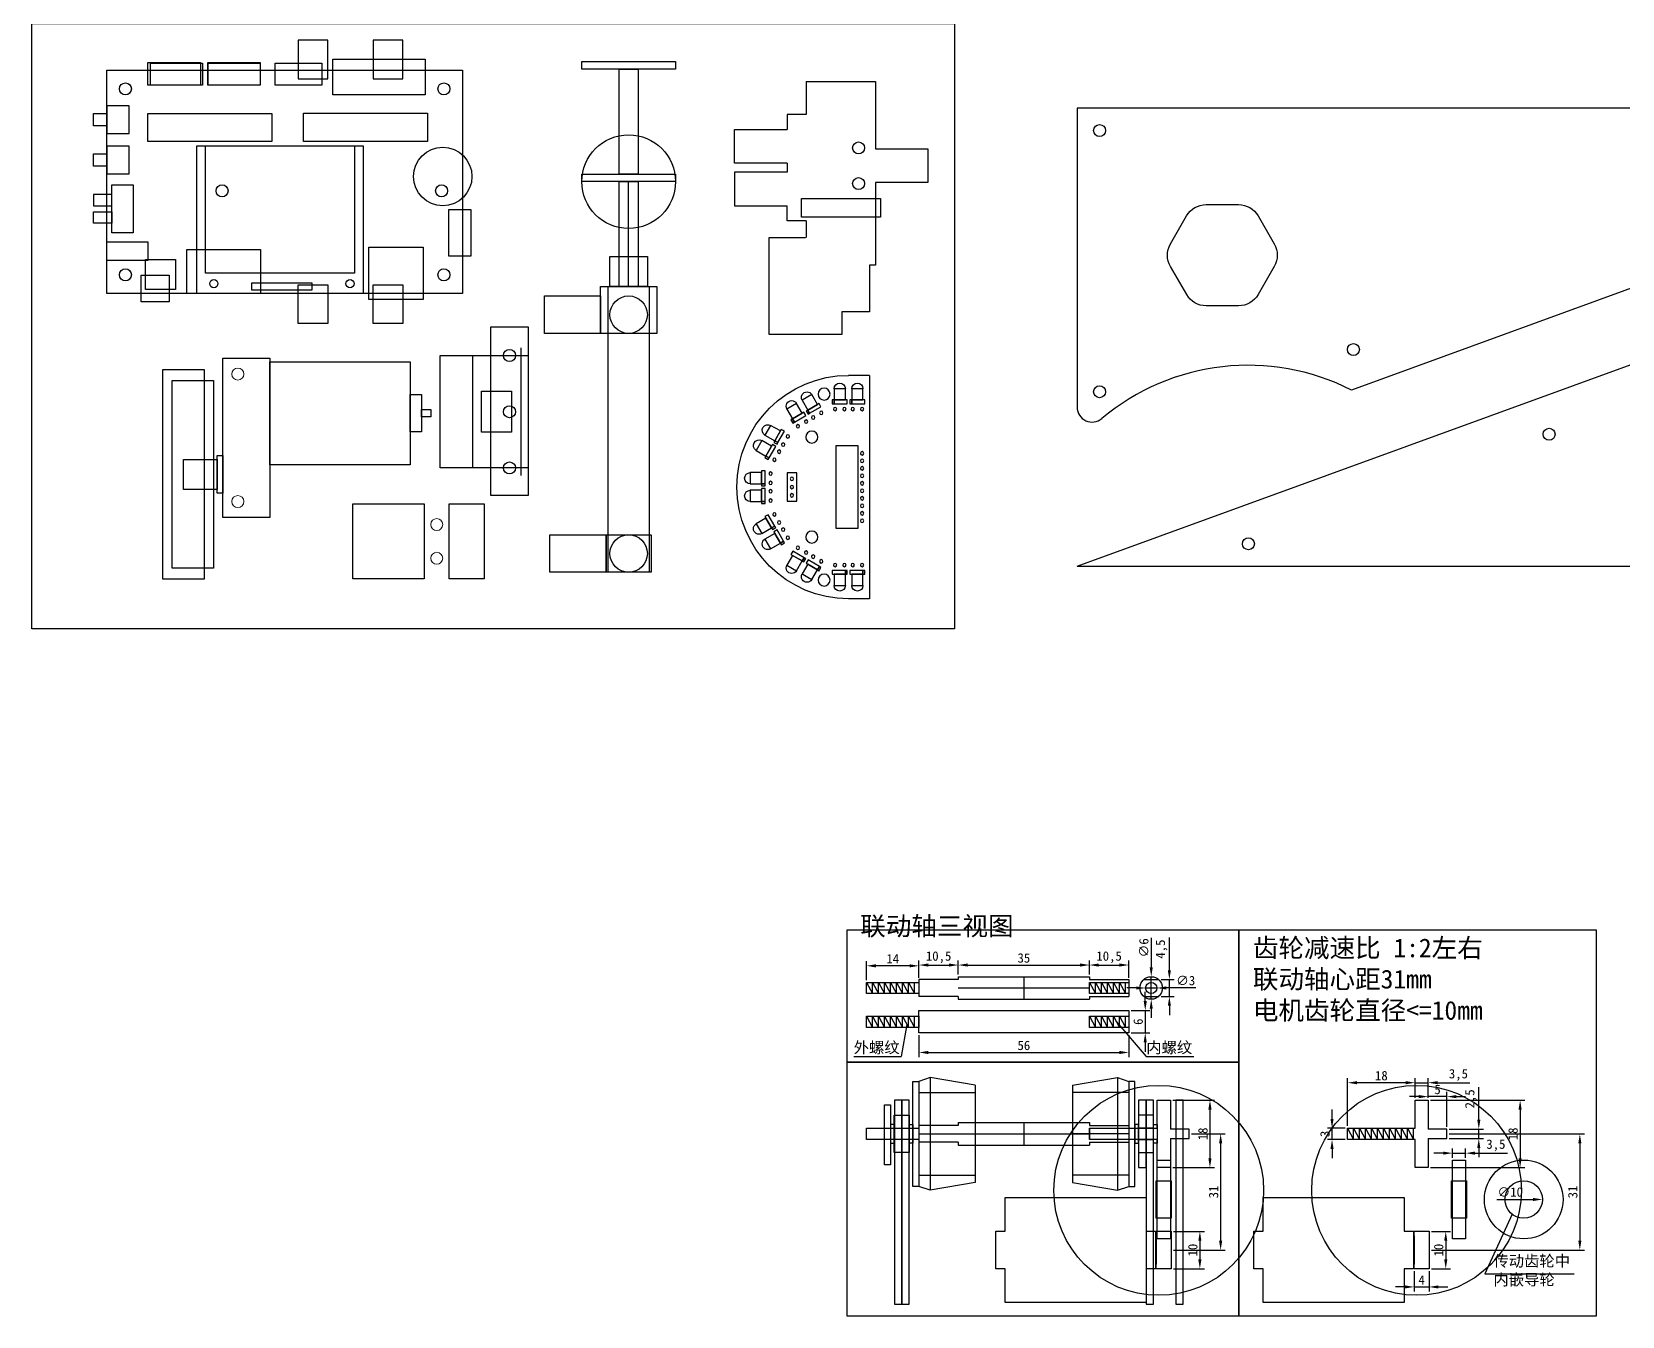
# Model space of a CAD drawing. Header units: millimetres. Extents: x -287 to 5214, y -1967 to 2893.
# Drawn here: x -246.5 to 178, y 117.8 to 460.4 of the extents above; entities that cross this region are included whole.
import ezdxf

# ---------------------------------------------------------------- set-up
doc = ezdxf.new("R2010")
doc.units = ezdxf.units.MM
for name, color, linetype in [('内切', 7, 'Continuous'), ('外切', 2, 'Continuous'), ('部件', 22, 'Continuous')]:
    doc.layers.add(name, color=color, linetype=linetype)
doc.styles.get("Standard").update_dxf_attribs({"font": ''})
doc.styles.get('Standard').set_extended_font_data('SimSun')
doc.dimstyles.new('ISO-25', dxfattribs={"dimtxt": 2.5, "dimasz": 2.5, "dimexe": 1.25, "dimexo": 0.625, "dimtad": 1, "dimtxsty": 'Standard', "dimcen": 2.5, "dimadec": 0, "dimazin": 0, "dimtfac": 1, "dimtmove": 0, "dimatfit": 3, "dimfxl": 0, "dimarcsym": 0})

# ---------------------------------------------------------------- blocks, each defined once
blk = doc.blocks.new('A$C7EDA3D55')
at = {"layer": '部件', "color": 6}
blk.add_line((9.05, 77.2), (9.05, 105.2), dxfattribs=at)
at = {"layer": '部件', "color": 4}
for points in [[(-3.45, 137.2), (21.55, 137.2), (21.55, 135.2), (-3.45, 135.2)], [(6.55, 135.2), (11.55, 135.2), (11.55, 107.2), (6.55, 107.2)]]:
    blk.add_lwpolyline(points, close=True, dxfattribs=at)
at = {"layer": '部件', "color": 6}
for points in [[(-3.45, 107.2), (21.55, 107.2), (21.55, 105.2), (-3.45, 105.2)], [(6.55, 105.2), (11.55, 105.2), (11.55, 77.2), (6.55, 77.2)], [(6.55, 105.2), (11.55, 105.2), (11.55, 77.2), (6.55, 77.2)], [(1.55, 77.2), (16.55, 77.2), (16.55, 64.7), (1.55, 64.7)], [(3.05, 11), (15.05, 11), (15.05, 1), (3.05, 1)]]:
    blk.add_lwpolyline(points, close=True, dxfattribs=at)
at = {"layer": '部件'}
for points in [[(4.05, 85.2), (14.05, 85.2), (14.05, 77.2), (4.05, 77.2)], [(3.55, 77.2), (14.55, 77.2), (14.55, 1), (3.55, 1)], [(-13.45, 74.7), (1.55, 74.7), (1.55, 64.7), (-13.45, 64.7)], [(-11.95, 11), (3.05, 11), (3.05, 1), (-11.95, 1)]]:
    blk.add_lwpolyline(points, close=True, dxfattribs=at)
blk.add_circle((9.05, 105.2), 12.5, dxfattribs=at)
at = {"layer": '部件', "color": 4}
for centre in [(9.05, 69.7), (9.05, 6)]:
    blk.add_circle(centre, 5, dxfattribs=at)
blk = doc.blocks.new('A$C40E74946')
at = {"layer": '部件', "color": 1}
for points in [[(31, 57), (43.5, 57), (43.5, 14.5), (31, 14.5)], [(43.5, 28.5), (43.5, 56), (81, 56), (81, 28.5)], [(17.5, 51), (28.5, 51), (28.5, 1), (17.5, 1)], [(81, 47.3), (84, 47.3), (84, 37.3), (81, 37.3)], [(84, 43.3), (86.5, 43.3), (86.5, 41.3), (84, 41.3)], [(20.5, 30), (29.5, 30), (29.5, 22), (20.5, 22)], [(29.5, 31), (31, 31), (31, 21), (29.5, 21)]]:
    blk.add_lwpolyline(points, close=True, dxfattribs=at)
at = {"layer": '部件', "color": 5}
blk.add_lwpolyline([(15, 54), (26, 54), (26, -2), (15, -2)], close=True, dxfattribs=at)
at = {"layer": '部件', "color": 1, "lineweight": 0}
for centre in [(35, 52.75), (35, 18.75)]:
    blk.add_circle(centre, 1.6, dxfattribs=at)
blk = doc.blocks.new('dd')
at = {"layer": '部件', "color": 1}
for p, q in [((-51.35, 44.34), (-32.85, 44.34)), ((-51.35, 44.34), (-51.35, 35.54)), ((-32.85, 44.34), (-32.85, 26.34)), ((-56.45, 35.54), (-56.45, 31.54)), ((-51.35, 35.54), (-56.45, 35.54)), ((-70.45, 22.54), (-70.45, 31.54)), ((-70.45, 31.54), (-56.45, 31.54)), ((-32.85, 26.34), (-18.85, 26.34)), ((-18.85, 26.34), (-18.85, 17.34)), ((-56.45, 22.54), (-70.45, 22.54)), ((-56.45, 22.54), (-56.45, 20.14)), ((-56.45, 20.14), (-70.45, 20.14)), ((-70.45, 20.14), (-70.45, 11.14)), ((-18.85, 17.34), (-32.85, 17.34)), ((-32.85, 17.34), (-32.85, -4.66)), ((-70.45, 11.14), (-56.45, 11.14)), ((-56.45, 7.14), (-56.45, 11.14)), ((-51.35, 7.14), (-56.45, 7.14)), ((-51.35, 7.14), (-51.35, 2.74)), ((-61.25, -23.16), (-61.25, 2.74)), ((-61.25, 2.74), (-51.55, 2.74)), ((-32.85, -4.66), (-34.45, -4.66)), ((-34.45, -4.66), (-34.45, -17.16)), ((-34.45, -17.16), (-41.85, -17.16)), ((-41.85, -17.16), (-41.85, -23.16)), ((-41.85, -23.16), (-61.25, -23.16))]:
    blk.add_line(p, q, dxfattribs=at)
at = {"layer": '部件'}
blk.add_lwpolyline([(-52.64, 13.09), (-31.54, 13.09), (-31.54, 8.09), (-52.64, 8.09)], close=True, dxfattribs=at)
at = {"layer": '部件', "color": 1}
for centre in [(-37.35, 26.59), (-37.35, 17.09)]:
    blk.add_circle(centre, 1.6, dxfattribs=at)
blk = doc.blocks.new('A$C08BD089C')
at = {"layer": '部件', "color": 3}
for points in [[(27.49, 64.15), (27.49, 50.15), (12.99, 50.15), (12.99, 64.15)], [(88.29, 57.65), (80.79, 57.65), (80.79, 64.75), (88.29, 64.75)], [(2.49, 2.95), (2.49, 62.55), (97.49, 62.55), (97.49, 2.95)], [(29.06, 62.55), (73.46, 62.55), (73.46, 23.15), (29.06, 23.15)], [(42.71, 61.65), (58.71, 61.65), (58.71, 59.71), (42.71, 59.71)], [(31.36, 57.15), (71.16, 57.15), (71.16, 23.15), (31.36, 23.15)], [(6.21, 52.55), (6.21, 40.15), (0.31, 40.15), (0.31, 52.55)], [(86.49, 53.75), (97.49, 53.75), (97.49, 48.75), (86.49, 48.75)], [(90.39, 46.35), (96.09, 46.35), (96.09, 33.55), (90.39, 33.55)], [(96.09, 43.75), (100.99, 43.75), (100.99, 40.75), (96.09, 40.75)], [(96.09, 36.15), (100.99, 36.15), (100.99, 39.15), (96.09, 39.15)], [(91.49, 23.25), (97.49, 23.25), (97.49, 30.65), (91.49, 30.65)], [(97.49, 28.6), (100.99, 28.6), (100.99, 25.3), (97.49, 25.3)], [(11.89, 21.95), (44.99, 21.95), (44.99, 14.45), (11.89, 14.45)], [(53.39, 22), (86.49, 22), (86.49, 14.5), (53.39, 14.5)], [(91.49, 12.45), (97.49, 12.45), (97.49, 19.85), (91.49, 19.85)], [(97.49, 17.8), (100.99, 17.8), (100.99, 14.5), (97.49, 14.5)], [(12.49, 9.5), (37.09, 9.5), (37.09, 0), (12.49, 0)], [(40.09, 6.95), (52.49, 6.95), (52.49, 1.05), (40.09, 1.05)], [(56.49, 6.95), (70.39, 6.95), (70.39, 1.05), (56.49, 1.05)], [(71.89, 6.95), (85.79, 6.95), (85.79, 1.05), (71.89, 1.05)]]:
    blk.add_lwpolyline(points, close=True, dxfattribs=at)
for centre, radius in [((32.54, 59.91), 1.1), ((68.89, 59.91), 1.1), ((7.8, 31.33), 7.8)]:
    blk.add_circle(centre, radius, dxfattribs=at)
at = {"layer": '部件'}
for centre in [(7.49, 57.55), (92.49, 57.55), (7.49, 7.95), (92.49, 7.95)]:
    blk.add_circle(centre, 1.6, dxfattribs=at)
blk = doc.blocks.new('A$C04FB7A0E')
at = {"layer": '部件', "color": 3}
for p, q in [((0, 59.6, 20), (0, 0, 20)), ((0, 59.6, 20), (5.59, 59.6, 20)), ((0, 0, 20), (5.59, 0, 20))]:
    blk.add_line(p, q, dxfattribs=at)
at = {"layer": '部件', "color": 3, "elevation": 20}
for points in [[(4.74, 53.05), (1.74, 53.05), (1.74, 56.05), (4.74, 56.05)], [(9.44, 53.05), (6.44, 53.05), (6.44, 56.05), (9.44, 56.05)], [(1.24, 53.05), (4.74, 53.05), (4.74, 52.05), (1.24, 52.05)], [(4.74, 53.05), (5.24, 53.05), (5.24, 52.05), (4.74, 52.05)], [(5.94, 53.05), (9.44, 53.05), (9.44, 52.05), (5.94, 52.05)], [(9.44, 53.05), (9.94, 53.05), (9.94, 52.05), (9.44, 52.05)], [(13.45, 52.11), (16.48, 50.36), (15.98, 49.49), (12.95, 51.24)], [(16.48, 50.36), (13.88, 51.86), (15.38, 54.46), (17.98, 52.96)], [(20.55, 48.01), (17.95, 49.51), (19.45, 52.11), (22.05, 50.61)], [(16.48, 50.36), (16.91, 50.11), (16.41, 49.24), (15.98, 49.49)], [(17.52, 49.76), (20.55, 48.01), (20.05, 47.14), (17.02, 48.89)], [(20.55, 48.01), (20.98, 47.76), (20.48, 46.89), (20.05, 47.14)], [(23.55, 45.19), (25.3, 42.16), (24.43, 41.66), (22.68, 44.69)], [(25.3, 42.16), (23.8, 44.76), (26.4, 46.26), (27.9, 43.66)], [(9, 40.8), (9, 18.8), (3, 18.8), (3, 40.8)], [(25.3, 42.16), (25.55, 41.73), (24.68, 41.23), (24.43, 41.66)], [(25.9, 41.12), (27.65, 38.09), (26.78, 37.59), (25.03, 40.62)], [(27.65, 38.09), (26.15, 40.69), (28.75, 42.19), (30.25, 39.59)], [(27.65, 38.09), (27.9, 37.66), (27.03, 37.16), (26.78, 37.59)], [(28.84, 34.15), (28.84, 30.65), (27.84, 30.65), (27.84, 34.15)], [(21.98, 33.6), (21.98, 26), (19.38, 26), (19.38, 33.6)], [(28.84, 30.65), (28.84, 30.15), (27.84, 30.15), (27.84, 30.65)], [(28.84, 30.65), (28.84, 33.65), (31.84, 33.65), (31.84, 30.65)], [(28.84, 29.45), (28.84, 25.95), (27.84, 25.95), (27.84, 29.45)], [(28.84, 25.95), (28.84, 25.45), (27.84, 25.45), (27.84, 25.95)], [(28.84, 25.95), (28.84, 28.95), (31.84, 28.95), (31.84, 25.95)], [(27.9, 21.94), (26.15, 18.91), (25.28, 19.41), (27.03, 22.44)], [(26.15, 18.91), (27.65, 21.51), (30.25, 20.01), (28.75, 17.41)], [(25.55, 17.87), (23.8, 14.84), (22.93, 15.34), (24.68, 18.37)], [(23.8, 14.84), (25.3, 17.44), (27.9, 15.94), (26.4, 13.34)], [(26.15, 18.91), (25.9, 18.48), (25.03, 18.98), (25.28, 19.41)], [(23.8, 14.84), (23.55, 14.41), (22.68, 14.91), (22.93, 15.34)], [(13.88, 7.74), (13.45, 7.49), (12.95, 8.36), (13.38, 8.61)], [(16.91, 9.49), (13.88, 7.74), (13.38, 8.61), (16.41, 10.36)], [(13.88, 7.74), (16.48, 9.24), (17.98, 6.64), (15.38, 5.14)], [(17.95, 10.09), (17.52, 9.84), (17.02, 10.71), (17.45, 10.96)], [(20.98, 11.84), (17.95, 10.09), (17.45, 10.96), (20.48, 12.71)], [(17.95, 10.09), (20.55, 11.59), (22.05, 8.99), (19.45, 7.49)], [(1.74, 6.55), (1.24, 6.55), (1.24, 7.55), (1.74, 7.55)], [(5.24, 6.55), (1.74, 6.55), (1.74, 7.55), (5.24, 7.55)], [(1.74, 6.55), (4.74, 6.55), (4.74, 3.55), (1.74, 3.55)], [(6.44, 6.55), (5.94, 6.55), (5.94, 7.55), (6.44, 7.55)], [(9.94, 6.55), (6.44, 6.55), (6.44, 7.55), (9.94, 7.55)], [(6.44, 6.55), (9.44, 6.55), (9.44, 3.55), (6.44, 3.55)]]:
    blk.add_lwpolyline(points, close=True, dxfattribs=at)
at = {"layer": '部件', "color": 3}
for centre, radius in [((12.13, 54.6, 20), 1.6), ((1.99, 50.6, 20), 0.45), ((4.49, 50.6, 20), 0.45), ((6.69, 50.6, 20), 0.45), ((9.19, 50.6, 20), 0.45), ((12.87, 49.61, 20), 0.45), ((15.04, 48.36, 20), 0.45), ((16.94, 47.26, 20), 0.45), ((15.4, 43.14, 20), 1.6), ((19.11, 46.01, 20), 0.45), ((21.8, 43.32, 20), 0.45), ((1.99, 38.8, 20), 0.45), ((23.05, 41.15, 20), 0.45), ((24.15, 39.25, 20), 0.45), ((1.99, 36.8, 20), 0.45), ((1.99, 34.8, 20), 0.45), ((25.4, 37.08, 20), 0.45), ((1.99, 32.8, 20), 0.45), ((1.99, 30.8, 20), 0.45), ((20.7, 32, 20), 0.45), ((20.7, 29.8, 20), 0.45), ((26.39, 33.4, 20), 0.45), ((26.39, 30.9, 20), 0.45), ((1.99, 28.8, 20), 0.45), ((1.99, 26.8, 20), 0.45), ((20.7, 27.6, 20), 0.45), ((26.39, 28.7, 20), 0.45), ((26.39, 26.2, 20), 0.45), ((1.99, 24.8, 20), 0.45), ((1.99, 22.8, 20), 0.45), ((1.99, 20.8, 20), 0.45), ((25.4, 22.52, 20), 0.45), ((15.4, 16.46, 20), 1.6), ((23.05, 18.45, 20), 0.45), ((24.15, 20.35, 20), 0.45), ((16.94, 12.34, 20), 0.45), ((19.11, 13.59, 20), 0.45), ((21.8, 16.28, 20), 0.45), ((1.99, 9, 20), 0.45), ((4.49, 9, 20), 0.45), ((6.69, 9, 20), 0.45), ((9.19, 9, 20), 0.45), ((12.87, 9.99, 20), 0.45), ((15.04, 11.24, 20), 0.45), ((12.13, 5, 20), 1.6)]:
    blk.add_circle(centre, radius, dxfattribs=at)
for centre, radius, start, end in [((5.59, 29.8, 20), 29.8, 270, 90), ((3.24, 56.05, 20), 1.5, 0, 180), ((7.94, 56.05, 20), 1.5, 0, 180), ((16.68, 53.71, 20), 1.5, 330, 150), ((20.75, 51.36, 20), 1.5, 330, 150), ((27.15, 44.96, 20), 1.5, 300, 120), ((29.5, 40.89, 20), 1.5, 300, 120), ((31.84, 32.15, 20), 1.5, 270, 90), ((31.84, 27.45, 20), 1.5, 270, 90), ((29.5, 18.71, 20), 1.5, 240, 60), ((27.15, 14.64, 20), 1.5, 240, 60), ((20.75, 8.24, 20), 1.5, 210, 30), ((16.68, 5.89, 20), 1.5, 210, 30), ((3.24, 3.55, 20), 1.5, 180, 0), ((7.94, 3.55, 20), 1.5, 180, 0)]:
    blk.add_arc(centre, radius, start, end, dxfattribs=at)
blk = doc.blocks.new('驱动卡')
at = {"layer": '部件'}
for points in [[(-36, 67.62), (-43.9, 67.62), (-43.9, 57.3), (-36, 57.3)], [(-16, 67.62), (-23.9, 67.62), (-23.9, 57.3), (-16, 57.3)], [(0, 59.6), (0, 0), (-95, 0), (-95, 59.6)], [(-70, 55.6), (-84, 55.6), (-84, 61.6), (-70, 61.6)], [(-54, 55.6), (-68, 55.6), (-68, 61.6), (-54, 61.6)], [(-76.6, 1.1), (-84.6, 1.1), (-84.6, 9.1), (-76.6, 9.1)], [(-73.57, 11.77), (-53.96, 11.77), (-53.96, 0), (-73.57, 0)], [(-36, -8.02), (-43.9, -8.02), (-43.9, 2.3), (-36, 2.3)], [(-16, -8.02), (-23.9, -8.02), (-23.9, 2.3), (-16, 2.3)]]:
    blk.add_lwpolyline(points, close=True, dxfattribs=at)
for centre in [(-90, 54.6), (-5, 54.6), (-64.2, 27.4), (-5.6, 27.4), (-90, 5), (-5, 5)]:
    blk.add_circle(centre, 1.6, dxfattribs=at)
blk = doc.blocks.new('dianyuan')
at = {"layer": '部件', "color": 1}
for p, q in [((308.78, 302.28), (327.78, 302.28)), ((308.78, 282.28), (308.78, 302.28)), ((327.78, 302.28), (327.78, 282.28)), ((334.48, 282.28), (334.48, 302.28)), ((334.48, 302.28), (343.78, 302.28)), ((343.78, 302.28), (343.78, 282.28)), ((327.78, 282.28), (308.78, 282.28)), ((343.78, 282.28), (334.48, 282.28))]:
    blk.add_line(p, q, dxfattribs=at)
at = {"layer": '部件', "color": 1, "lineweight": 0}
for centre in [(331.13, 296.78), (331.13, 287.78)]:
    blk.add_circle(centre, 1.6, dxfattribs=at)
blk = doc.blocks.new('dis')
at = {"layer": '部件'}
for p, q in [((156.2, 447.27), (156.2, 417.27)), ((169.1, 449.27), (169.1, 415.27))]:
    blk.add_line(p, q, dxfattribs=at)
for points in [[(161.1, 454.9), (171.1, 454.9), (171.1, 409.9), (161.1, 409.9)], [(147.6, 447.27), (171.1, 447.27), (171.1, 417.27), (147.6, 417.27)], [(158.6, 437.77), (166.6, 437.77), (166.6, 426.77), (158.6, 426.77)]]:
    blk.add_lwpolyline(points, close=True, dxfattribs=at)
for centre in [(166.1, 447.27), (166.1, 432.27), (166.1, 417.27)]:
    blk.add_circle(centre, 1.6, dxfattribs=at)
blk = doc.blocks.new('*D63')
at = {"layer": 'Defpoints', "color": 0, "lineweight": -2}
for p, q in [((-9.67, 208.08), (-9.67, 212.7)), ((0.83, 208.95), (0.83, 212.7)), ((-7.17, 211.45), (-1.67, 211.45))]:
    blk.add_line(p, q, dxfattribs=at)
at = {"layer": 'Defpoints', "color": 0}
for p in [(0.83, 211.45), (0.83, 208.33), (-9.67, 207.45)]:
    blk.add_point(p, dxfattribs=at)
for points in [[(-7.17, 211.87), (-7.17, 211.03), (-9.67, 211.45)], [(-1.67, 211.87), (-1.67, 211.03), (0.83, 211.45)]]:
    blk.add_solid(points, dxfattribs=at)
at = {"layer": 'Defpoints', "color": 0, "insert": (-4.42, 213.53), "char_height": 2.5, "attachment_point": 5}
blk.add_mtext('10,5', dxfattribs=at)
blk = doc.blocks.new('*D64')
at = {"layer": 'Defpoints', "color": 0, "lineweight": -2}
for p, q in [((0.83, 208.95), (0.83, 212.7)), ((35.83, 208.95), (35.83, 212.7)), ((3.33, 211.45), (33.33, 211.45))]:
    blk.add_line(p, q, dxfattribs=at)
at = {"layer": 'Defpoints', "color": 0}
for p in [(0.83, 208.33), (35.83, 211.45), (35.83, 208.33)]:
    blk.add_point(p, dxfattribs=at)
for points in [[(3.33, 211.87), (3.33, 211.03), (0.83, 211.45)], [(33.33, 211.87), (33.33, 211.03), (35.83, 211.45)]]:
    blk.add_solid(points, dxfattribs=at)
at = {"layer": 'Defpoints', "color": 0, "insert": (18.33, 213.32), "char_height": 2.5, "attachment_point": 5}
blk.add_mtext('35', dxfattribs=at)
blk = doc.blocks.new('*D65')
at = {"layer": 'Defpoints', "color": 0, "lineweight": -2}
for p, q in [((35.83, 209.58), (35.83, 212.7)), ((46.33, 208.08), (46.33, 212.7)), ((38.33, 211.45), (43.83, 211.45))]:
    blk.add_line(p, q, dxfattribs=at)
at = {"layer": 'Defpoints', "color": 0}
for p in [(35.83, 208.95), (46.33, 211.45), (46.33, 207.45)]:
    blk.add_point(p, dxfattribs=at)
for points in [[(38.33, 211.87), (38.33, 211.03), (35.83, 211.45)], [(43.83, 211.87), (43.83, 211.03), (46.33, 211.45)]]:
    blk.add_solid(points, dxfattribs=at)
at = {"layer": 'Defpoints', "color": 0, "insert": (41.08, 213.53), "char_height": 2.5, "attachment_point": 5}
blk.add_mtext('10,5', dxfattribs=at)
blk = doc.blocks.new('*D66')
at = {"layer": 'Defpoints', "color": 0, "lineweight": -2}
for p, q in [((-9.67, 192.71), (-9.67, 186.88)), ((46.33, 192.71), (46.33, 186.88)), ((-7.17, 188.13), (43.83, 188.13))]:
    blk.add_line(p, q, dxfattribs=at)
at = {"layer": 'Defpoints', "color": 0}
for p in [(-9.67, 193.33), (46.33, 193.33), (46.33, 188.13)]:
    blk.add_point(p, dxfattribs=at)
for points in [[(-7.17, 188.55), (-7.17, 187.71), (-9.67, 188.13)], [(43.83, 188.55), (43.83, 187.71), (46.33, 188.13)]]:
    blk.add_solid(points, dxfattribs=at)
at = {"layer": 'Defpoints', "color": 0, "insert": (18.33, 190), "char_height": 2.5, "attachment_point": 5}
blk.add_mtext('56', dxfattribs=at)
blk = doc.blocks.new('ttt')
at = {"layer": '部件', "color": 6}
for p, q in [((252.96, -1587.84), (264.96, -1585.84)), ((264.96, -1585.84), (264.96, -1615.84)), ((264.96, -1585.84), (267.96, -1586.84)), ((267.96, -1586.84), (267.96, -1614.84)), ((252.96, -1587.84), (252.96, -1613.84)), ((267.96, -1589.84), (252.96, -1589.84)), ((267.96, -1600.84), (252.96, -1600.84)), ((267.96, -1611.84), (252.96, -1611.84)), ((252.96, -1613.84), (264.96, -1615.84)), ((264.96, -1615.84), (267.96, -1614.84))]:
    blk.add_line(p, q, dxfattribs=at)
blk = doc.blocks.new('*D68')
at = {"layer": 'Defpoints', "color": 0, "lineweight": -2}
for p, q in [((58.05, 175.41), (69.25, 175.41)), ((68, 172.91), (68, 159.91)), ((58.05, 157.41), (69.25, 157.41))]:
    blk.add_line(p, q, dxfattribs=at)
at = {"layer": 'Defpoints', "color": 0}
for p in [(57.43, 175.41), (57.43, 157.41), (68, 157.41)]:
    blk.add_point(p, dxfattribs=at)
for points in [[(67.58, 172.91), (68.42, 172.91), (68, 175.41)], [(67.58, 159.91), (68.42, 159.91), (68, 157.41)]]:
    blk.add_solid(points, dxfattribs=at)
at = {"layer": 'Defpoints', "color": 0, "insert": (66.13, 166.41), "char_height": 2.5, "attachment_point": 5, "rotation": 90}
blk.add_mtext('18', dxfattribs=at)
blk = doc.blocks.new('*D69')
at = {"layer": 'Defpoints', "color": 0, "lineweight": -2}
for p, q in [((58.3, 140.41), (66.56, 140.41)), ((65.31, 137.91), (65.31, 132.91)), ((58.3, 130.41), (66.56, 130.41))]:
    blk.add_line(p, q, dxfattribs=at)
at = {"layer": 'Defpoints', "color": 0}
for p in [(57.68, 140.41), (57.68, 130.41), (65.31, 130.41)]:
    blk.add_point(p, dxfattribs=at)
for points in [[(64.89, 137.91), (65.72, 137.91), (65.31, 140.41)], [(64.89, 132.91), (65.72, 132.91), (65.31, 130.41)]]:
    blk.add_solid(points, dxfattribs=at)
at = {"layer": 'Defpoints', "color": 0, "insert": (63.43, 135.41), "char_height": 2.5, "attachment_point": 5, "rotation": 90}
blk.add_mtext('10', dxfattribs=at)
blk = doc.blocks.new('*D70')
at = {"layer": 'Defpoints', "color": 0, "lineweight": -2}
for p, q in [((-23.67, 207.45), (-23.67, 212.49)), ((-9.67, 208.7), (-9.67, 212.49)), ((-12.17, 211.24), (-21.17, 211.24))]:
    blk.add_line(p, q, dxfattribs=at)
at = {"layer": 'Defpoints', "color": 0}
for p in [(-23.67, 211.24), (-9.67, 208.08), (-23.67, 206.83)]:
    blk.add_point(p, dxfattribs=at)
for points in [[(-21.17, 211.66), (-21.17, 210.82), (-23.67, 211.24)], [(-12.17, 211.66), (-12.17, 210.82), (-9.67, 211.24)]]:
    blk.add_solid(points, dxfattribs=at)
at = {"layer": 'Defpoints', "color": 0, "insert": (-16.67, 213.12), "char_height": 2.5, "attachment_point": 5}
blk.add_mtext('14', dxfattribs=at)
blk = doc.blocks.new('*D71')
at = {"layer": 'Defpoints', "color": 0, "lineweight": -2}
for p, q in [((104.75, 168.54), (104.75, 181.31)), ((120.25, 180.06), (107.25, 180.06)), ((122.75, 176.04), (122.75, 181.31))]:
    blk.add_line(p, q, dxfattribs=at)
at = {"layer": 'Defpoints', "color": 0}
for p in [(104.75, 180.06), (122.75, 175.41), (104.75, 167.91)]:
    blk.add_point(p, dxfattribs=at)
for points in [[(107.25, 180.48), (107.25, 179.64), (104.75, 180.06)], [(120.25, 180.48), (120.25, 179.64), (122.75, 180.06)]]:
    blk.add_solid(points, dxfattribs=at)
at = {"layer": 'Defpoints', "color": 0, "insert": (113.75, 181.93), "char_height": 2.5, "attachment_point": 5}
blk.add_mtext('18', dxfattribs=at)
blk = doc.blocks.new('*D72')
at = {"layer": 'Defpoints', "color": 0, "lineweight": -2}
for p, q in [((120.25, 180.06), (117.75, 180.06)), ((122.75, 176.04), (122.75, 181.31)), ((122.75, 180.06), (126.25, 180.06)), ((126.25, 176.04), (126.25, 181.31)), ((128.75, 180.06), (137.4, 180.06))]:
    blk.add_line(p, q, dxfattribs=at)
at = {"layer": 'Defpoints', "color": 0}
for p in [(126.25, 180.06), (122.75, 175.41), (126.25, 175.41)]:
    blk.add_point(p, dxfattribs=at)
for points in [[(120.25, 180.48), (120.25, 179.64), (122.75, 180.06)], [(128.75, 180.48), (128.75, 179.64), (126.25, 180.06)]]:
    blk.add_solid(points, dxfattribs=at)
at = {"layer": 'Defpoints', "color": 0, "insert": (134.32, 182.14), "char_height": 2.5, "attachment_point": 5}
blk.add_mtext('3,5', dxfattribs=at)
blk = doc.blocks.new('*D73')
at = {"layer": 'Defpoints', "color": 0, "lineweight": -2}
for p, q in [((123.75, 176.35), (121.25, 176.35)), ((126.25, 176.98), (126.25, 177.6)), ((131.25, 176.35), (126.25, 176.35)), ((131.25, 168.29), (131.25, 177.6)), ((133.75, 176.35), (136.25, 176.35))]:
    blk.add_line(p, q, dxfattribs=at)
at = {"layer": 'Defpoints', "color": 0}
for p in [(126.25, 176.35), (126.25, 176.35), (131.25, 167.66)]:
    blk.add_point(p, dxfattribs=at)
for points in [[(123.75, 176.77), (123.75, 175.93), (126.25, 176.35)], [(133.75, 176.77), (133.75, 175.93), (131.25, 176.35)]]:
    blk.add_solid(points, dxfattribs=at)
at = {"layer": 'Defpoints', "color": 0, "insert": (128.75, 178.23), "char_height": 2.5, "attachment_point": 5}
blk.add_mtext('5', dxfattribs=at)
blk = doc.blocks.new('*D74')
at = {"layer": 'Defpoints', "color": 0, "lineweight": -2}
for p, q in [((52.33, 218.75), (52.33, 210.83)), ((52.33, 202.33), (52.33, 208.33)), ((52.33, 199.83), (52.33, 197.33))]:
    blk.add_line(p, q, dxfattribs=at)
at = {"layer": 'Defpoints', "color": 0}
for p in [(52.33, 208.33), (52.33, 202.33)]:
    blk.add_point(p, dxfattribs=at)
for points in [[(51.91, 210.83), (52.74, 210.83), (52.33, 208.33)], [(51.91, 199.83), (52.74, 199.83), (52.33, 202.33)]]:
    blk.add_solid(points, dxfattribs=at)
at = {"layer": 'Defpoints', "color": 0, "insert": (50.36, 216.04), "char_height": 2.5, "attachment_point": 5, "rotation": 90}
blk.add_mtext('∅6', dxfattribs=at)
blk = doc.blocks.new('*D75')
at = {"layer": 'Defpoints', "color": 0, "lineweight": -2}
for p, q in [((57.17, 210.08), (57.17, 218.82)), ((54.94, 207.58), (58.42, 207.58)), ((57.17, 203.08), (57.17, 207.58)), ((54.94, 203.08), (58.42, 203.08)), ((57.17, 200.58), (57.17, 198.08))]:
    blk.add_line(p, q, dxfattribs=at)
at = {"layer": 'Defpoints', "color": 0}
for p in [(54.31, 207.58), (57.17, 207.58), (54.31, 203.08)]:
    blk.add_point(p, dxfattribs=at)
for points in [[(56.75, 210.08), (57.58, 210.08), (57.17, 207.58)], [(56.75, 200.58), (57.58, 200.58), (57.17, 203.08)]]:
    blk.add_solid(points, dxfattribs=at)
at = {"layer": 'Defpoints', "color": 0, "insert": (55.08, 215.7), "char_height": 2.5, "attachment_point": 5, "rotation": 90}
blk.add_mtext('4,5', dxfattribs=at)
blk = doc.blocks.new('*D76')
at = {"layer": 'Defpoints', "color": 0, "lineweight": -2}
for p, q in [((48.33, 205.33), (45.83, 205.33)), ((50.83, 205.33), (53.83, 205.33)), ((64.21, 205.33), (56.33, 205.33))]:
    blk.add_line(p, q, dxfattribs=at)
at = {"layer": 'Defpoints', "color": 0}
for p in [(50.83, 205.33), (53.83, 205.33)]:
    blk.add_point(p, dxfattribs=at)
for points in [[(48.33, 205.75), (48.33, 204.91), (50.83, 205.33)], [(56.33, 205.75), (56.33, 204.91), (53.83, 205.33)]]:
    blk.add_solid(points, dxfattribs=at)
at = {"layer": 'Defpoints', "color": 0, "insert": (61.52, 207.3), "char_height": 2.5, "attachment_point": 5}
blk.add_mtext('∅3', dxfattribs=at)
blk = doc.blocks.new('*D77')
at = {"layer": 'Defpoints', "color": 0, "lineweight": -2}
for p, q in [((50.73, 201.83), (50.73, 204.33)), ((46.95, 199.33), (51.98, 199.33)), ((50.73, 199.33), (50.73, 193.33)), ((46.95, 193.33), (51.98, 193.33)), ((50.73, 190.83), (50.73, 188.33))]:
    blk.add_line(p, q, dxfattribs=at)
at = {"layer": 'Defpoints', "color": 0}
for p in [(46.33, 199.33), (46.33, 193.33), (50.73, 193.33)]:
    blk.add_point(p, dxfattribs=at)
for points in [[(50.31, 201.83), (51.14, 201.83), (50.73, 199.33)], [(50.31, 190.83), (51.14, 190.83), (50.73, 193.33)]]:
    blk.add_solid(points, dxfattribs=at)
at = {"layer": 'Defpoints', "color": 0, "insert": (48.85, 196.33), "char_height": 2.5, "attachment_point": 5, "rotation": 90}
blk.add_mtext('6', dxfattribs=at)
blk = doc.blocks.new('*D78')
at = {"layer": 'Defpoints', "color": 0, "lineweight": -2}
for p, q in [((139.76, 170.16), (139.76, 178.84)), ((131.87, 167.66), (141.01, 167.66)), ((139.76, 165.16), (139.76, 167.66)), ((131.87, 165.16), (141.01, 165.16)), ((139.76, 162.66), (139.76, 160.16))]:
    blk.add_line(p, q, dxfattribs=at)
at = {"layer": 'Defpoints', "color": 0}
for p in [(131.25, 167.66), (139.76, 167.66), (131.25, 165.16)]:
    blk.add_point(p, dxfattribs=at)
for points in [[(139.34, 170.16), (140.17, 170.16), (139.76, 167.66)], [(139.34, 162.66), (140.17, 162.66), (139.76, 165.16)]]:
    blk.add_solid(points, dxfattribs=at)
at = {"layer": 'Defpoints', "color": 0, "insert": (137.67, 175.75), "char_height": 2.5, "attachment_point": 5, "rotation": 90}
blk.add_mtext('2,5', dxfattribs=at)
blk = doc.blocks.new('*D79')
at = {"layer": 'Defpoints', "color": 0, "lineweight": -2}
for p, q in [((100.59, 170.41), (100.59, 172.91)), ((104.12, 167.91), (99.34, 167.91)), ((100.59, 164.91), (100.59, 167.91)), ((104.12, 164.91), (99.34, 164.91)), ((100.59, 162.41), (100.59, 159.91))]:
    blk.add_line(p, q, dxfattribs=at)
at = {"layer": 'Defpoints', "color": 0}
for p in [(100.59, 167.91), (104.75, 167.91), (104.75, 164.91)]:
    blk.add_point(p, dxfattribs=at)
for points in [[(100.17, 170.41), (101, 170.41), (100.59, 167.91)], [(100.17, 162.41), (101, 162.41), (100.59, 164.91)]]:
    blk.add_solid(points, dxfattribs=at)
at = {"layer": 'Defpoints', "color": 0, "insert": (98.71, 166.41), "char_height": 2.5, "attachment_point": 5, "rotation": 90}
blk.add_mtext('3', dxfattribs=at)
blk = doc.blocks.new('*D80')
at = {"layer": 'Defpoints', "color": 0, "lineweight": -2}
for p, q in [((122.5, 129.79), (122.5, 124.33)), ((126.5, 129.79), (126.5, 124.33)), ((120, 125.58), (117.5, 125.58)), ((122.5, 125.58), (126.5, 125.58)), ((129, 125.58), (131.5, 125.58))]:
    blk.add_line(p, q, dxfattribs=at)
at = {"layer": 'Defpoints', "color": 0}
for p in [(122.5, 130.41), (126.5, 130.41), (126.5, 125.58)]:
    blk.add_point(p, dxfattribs=at)
for points in [[(120, 126), (120, 125.16), (122.5, 125.58)], [(129, 126), (129, 125.16), (126.5, 125.58)]]:
    blk.add_solid(points, dxfattribs=at)
at = {"layer": 'Defpoints', "color": 0, "insert": (124.5, 127.45), "char_height": 2.5, "attachment_point": 5}
blk.add_mtext('4', dxfattribs=at)
blk = doc.blocks.new('*D81')
at = {"layer": 'Defpoints', "color": 0, "lineweight": -2}
for p, q in [((127.12, 140.41), (132.19, 140.41)), ((130.94, 137.91), (130.94, 132.91)), ((127.12, 130.41), (132.19, 130.41))]:
    blk.add_line(p, q, dxfattribs=at)
at = {"layer": 'Defpoints', "color": 0}
for p in [(126.5, 140.41), (126.5, 130.41), (130.94, 130.41)]:
    blk.add_point(p, dxfattribs=at)
for points in [[(130.52, 137.91), (131.35, 137.91), (130.94, 140.41)], [(130.52, 132.91), (131.35, 132.91), (130.94, 130.41)]]:
    blk.add_solid(points, dxfattribs=at)
at = {"layer": 'Defpoints', "color": 0, "insert": (129.06, 135.41), "char_height": 2.5, "attachment_point": 5, "rotation": 90}
blk.add_mtext('10', dxfattribs=at)
blk = doc.blocks.new('*D82')
at = {"layer": 'Defpoints', "color": 0, "lineweight": -2}
for p, q in [((132.75, 160.04), (132.75, 162.52)), ((136.25, 160.04), (136.25, 162.52)), ((130.25, 161.27), (127.75, 161.27)), ((132.75, 161.27), (136.25, 161.27)), ((138.75, 161.27), (147.4, 161.27))]:
    blk.add_line(p, q, dxfattribs=at)
at = {"layer": 'Defpoints', "color": 0}
for p in [(132.75, 159.41), (136.25, 161.27), (136.25, 159.41)]:
    blk.add_point(p, dxfattribs=at)
for points in [[(130.25, 161.69), (130.25, 160.85), (132.75, 161.27)], [(138.75, 161.69), (138.75, 160.85), (136.25, 161.27)]]:
    blk.add_solid(points, dxfattribs=at)
at = {"layer": 'Defpoints', "color": 0, "insert": (144.32, 163.35), "char_height": 2.5, "attachment_point": 5}
blk.add_mtext('3,5', dxfattribs=at)
blk = doc.blocks.new('*D83')
at = {"layer": 'Defpoints', "color": 0, "lineweight": -2}
blk.add_line((144.55, 148.91), (154.25, 148.91), dxfattribs=at)
at = {"layer": 'Defpoints', "color": 0}
for p in [(146.75, 148.91), (156.75, 148.91)]:
    blk.add_point(p, dxfattribs=at)
blk.add_solid([(154.25, 149.33), (154.25, 148.5), (156.75, 148.91)], dxfattribs=at)
at = {"layer": 'Defpoints', "color": 0, "insert": (148.15, 150.88), "char_height": 2.5, "attachment_point": 5}
blk.add_mtext('∅10', dxfattribs=at)
blk = doc.blocks.new('*D84')
at = {"layer": 'Defpoints', "color": 0}
for p in [(131.25, 166.41), (126.5, 135.41), (166.73, 135.41)]:
    blk.add_point(p, dxfattribs=at)
at = {"layer": '部件', "color": 0, "lineweight": -2}
for p, q in [((131.87, 166.41), (167.98, 166.41)), ((166.73, 163.91), (166.73, 137.91)), ((127.12, 135.41), (167.98, 135.41))]:
    blk.add_line(p, q, dxfattribs=at)
at = {"layer": '部件', "color": 0}
for points in [[(166.31, 163.91), (167.14, 163.91), (166.73, 166.41)], [(166.31, 137.91), (167.14, 137.91), (166.73, 135.41)]]:
    blk.add_solid(points, dxfattribs=at)
at = {"layer": '部件', "color": 0, "insert": (164.85, 150.91), "char_height": 2.5, "attachment_point": 5, "rotation": 90}
blk.add_mtext('31', dxfattribs=at)
blk = doc.blocks.new('*D85')
at = {"layer": 'Defpoints', "color": 0}
for p in [(126.25, 175.41), (126.25, 157.41), (150.79, 157.41)]:
    blk.add_point(p, dxfattribs=at)
at = {"layer": '部件', "color": 0, "lineweight": -2}
for p, q in [((126.87, 175.41), (152.04, 175.41)), ((150.79, 172.91), (150.79, 159.91)), ((126.87, 157.41), (152.04, 157.41))]:
    blk.add_line(p, q, dxfattribs=at)
at = {"layer": '部件', "color": 0}
for points in [[(150.37, 172.91), (151.2, 172.91), (150.79, 175.41)], [(150.37, 159.91), (151.2, 159.91), (150.79, 157.41)]]:
    blk.add_solid(points, dxfattribs=at)
at = {"layer": '部件', "color": 0, "insert": (148.91, 166.41), "char_height": 2.5, "attachment_point": 5, "rotation": 90}
blk.add_mtext('18', dxfattribs=at)
blk = doc.blocks.new('*D86')
at = {"layer": 'Defpoints', "color": 0}
for p in [(62.43, 166.41), (57.68, 135.41), (70.85, 135.41)]:
    blk.add_point(p, dxfattribs=at)
at = {"layer": '部件', "color": 0, "lineweight": -2}
for p, q in [((63.05, 166.41), (72.1, 166.41)), ((70.85, 163.91), (70.85, 137.91)), ((58.3, 135.41), (72.1, 135.41))]:
    blk.add_line(p, q, dxfattribs=at)
at = {"layer": '部件', "color": 0}
for points in [[(70.43, 163.91), (71.27, 163.91), (70.85, 166.41)], [(70.43, 137.91), (71.27, 137.91), (70.85, 135.41)]]:
    blk.add_solid(points, dxfattribs=at)
at = {"layer": '部件', "color": 0, "insert": (68.98, 150.91), "char_height": 2.5, "attachment_point": 5, "rotation": 90}
blk.add_mtext('31', dxfattribs=at)

msp = doc.modelspace()

# ---------------------------------------------------------------- linework, layer by layer
at = {"layer": 'Defpoints', "color": 4}
for p, q in [((-12.871, 195.576), (-14.383, 187.043)), ((43.027, 196.33), (50.997, 187.043)), ((-27.093, 187.043), (-14.383, 187.043)), ((50.997, 187.043), (63.707, 187.043)), ((148.686, 144.959), (141.39, 129.064)), ((141.39, 129.064), (165.187, 129.07))]:
    msp.add_line(p, q, dxfattribs=at)
at = {"layer": 'Defpoints', "color": 74}
for points in [[(-28.853, 220.85), (75.677, 220.85), (75.677, 185.548), (-28.853, 185.548)], [(75.677, 220.85), (171.117, 220.85), (171.117, 117.78), (75.677, 117.78)], [(-28.853, 185.548), (75.677, 185.548), (75.677, 117.78), (-28.853, 117.78)]]:
    msp.add_lwpolyline(points, close=True, dxfattribs=at)
at = {"layer": 'Defpoints', "color": 46}
for centre in [(54.327, 151.35), (123.147, 151.35)]:
    msp.add_circle(centre, 27.989, dxfattribs=at)
at = {"layer": '内切'}
msp.add_lwpolyline([(75.645, 387.304), (66.985, 387.303, -0.2679492), (61.788, 390.302), (57.457, 397.801, -0.2679492), (57.456, 403.801), (61.784, 411.302, -0.2679492), (66.98, 414.303), (75.64, 414.304, -0.2679492), (80.837, 411.305), (85.169, 403.806, -0.2679492), (85.17, 397.806), (80.841, 390.305, -0.2679492)], format="xyb", close=True, dxfattribs=at)
for points in [[(35.827, 206.83), (46.327, 206.83), (46.327, 203.83), (35.827, 203.83)], [(35.827, 197.83), (46.327, 197.83), (46.327, 194.83), (35.827, 194.83)], [(35.827, 167.913), (46.327, 167.913), (46.327, 164.913), (35.827, 164.913)]]:
    msp.add_lwpolyline(points, close=True, dxfattribs=at)
for centre, radius in [((38.54, 434.07), 1.6), ((106.287, 375.642), 1.6), ((38.54, 364.399), 1.6), ((158.528, 353.038), 1.6), ((78.263, 323.824), 1.6), ((52.327, 205.33), 1.5), ((151.747, 148.913), 5)]:
    msp.add_circle(centre, radius, dxfattribs=at)
at = {"layer": '外切'}
for p, q in [((312.54, 440.07), (32.54, 440.07)), ((32.54, 440.07), (32.54, 360.284)), ((312.54, 440.07), (105.808, 364.826)), ((32.54, 317.824), (239.272, 393.068)), ((32.54, 317.824), (312.54, 317.824)), ((0.827, 208.33), (0.827, 207.58)), ((35.827, 208.33), (35.827, 207.58)), ((0.827, 207.58), (-9.673, 207.58)), ((-9.673, 207.58), (-9.673, 203.08)), ((35.827, 207.58), (46.327, 207.58)), ((46.327, 207.58), (46.327, 203.08)), ((50.343, 207.58), (54.311, 207.58)), ((0.827, 203.08), (-9.673, 203.08)), ((0.827, 203.08), (0.827, 202.33)), ((35.827, 203.08), (46.327, 203.08)), ((35.827, 203.08), (35.827, 202.33)), ((50.343, 203.08), (54.311, 203.08)), ((0.827, 168.663), (-9.673, 168.663)), ((-9.673, 168.663), (-9.673, 164.163)), ((0.827, 169.413), (0.827, 168.663)), ((35.827, 169.413), (35.827, 168.663)), ((35.827, 168.663), (46.327, 168.663)), ((46.327, 168.663), (46.327, 164.163)), ((0.827, 164.163), (-9.673, 164.163)), ((0.827, 164.163), (0.827, 163.413)), ((35.827, 164.163), (46.327, 164.163)), ((35.827, 164.163), (35.827, 163.413))]:
    msp.add_line(p, q, dxfattribs=at)
at = {"layer": '外切', "color": 2}
for p, q in [((0.827, 208.33), (35.827, 208.33)), ((0.827, 202.33), (35.827, 202.33)), ((0.827, 169.413), (35.827, 169.413)), ((0.827, 163.413), (35.827, 163.413))]:
    msp.add_line(p, q, dxfattribs=at)
for points in [[(-23.673, 206.83), (-9.673, 206.83), (-9.673, 203.83), (-23.673, 203.83)], [(-23.673, 197.83), (-9.673, 197.83), (-9.673, 194.83), (-23.673, 194.83)], [(-23.673, 167.913), (-9.673, 167.913), (-9.673, 164.913), (-23.673, 164.913)], [(132.747, 159.413), (136.247, 159.413), (136.247, 138.413), (132.747, 138.413)]]:
    msp.add_lwpolyline(points, close=True, dxfattribs=at)
at = {"layer": '外切'}
msp.add_lwpolyline([(-9.673, 199.33), (46.327, 199.33), (46.327, 193.33), (-9.673, 193.33)], close=True, dxfattribs=at)
at = {"layer": '外切', "color": 2}
for points in [[(53.927, 167.913), (53.927, 175.413), (57.427, 175.413), (57.427, 167.663)], [(122.747, 167.913), (122.747, 175.413), (126.247, 175.413), (126.247, 167.663)], [(53.927, 164.913), (35.927, 164.913), (35.927, 167.913), (53.927, 167.913)], [(57.427, 165.163), (62.427, 165.163), (62.427, 167.663), (57.427, 167.663)], [(122.747, 164.913), (104.747, 164.913), (104.747, 167.913), (122.747, 167.913)], [(126.247, 165.163), (131.247, 165.163), (131.247, 167.663), (126.247, 167.663)], [(57.427, 165.163), (57.427, 157.413), (53.927, 157.413), (53.927, 164.913)], [(126.247, 165.163), (126.247, 157.413), (122.747, 157.413), (122.747, 164.913)], [(53.677, 139.18), (53.677, 140.413), (57.677, 140.413), (57.677, 130.413), (53.677, 130.413), (53.677, 131.645)], [(122.497, 139.18), (122.497, 140.413), (126.497, 140.413), (126.497, 130.413), (122.497, 130.413), (122.497, 131.645)]]:
    msp.add_lwpolyline(points, dxfattribs=at)
for centre, radius in [((52.327, 205.33), 3), ((151.747, 148.913), 10.5)]:
    msp.add_circle(centre, radius, dxfattribs=at)
at = {"layer": '外切'}
for centre, radius, start, end in [((78.215, 310.556), 60.882, 63.04947, 129.96486), ((36.54, 360.284), 4, 180, 309.96486)]:
    msp.add_arc(centre, radius, start, end, dxfattribs=at)
at = {"layer": '部件'}
for p, q in [((18.327, 208.33), (18.327, 202.33)), ((0.827, 205.33), (35.827, 205.33)), ((0.827, 166.413), (35.827, 166.413)), ((18.327, 169.413), (18.327, 163.413)), ((53.477, 139.18), (53.477, 131.645)), ((53.677, 139.18), (53.677, 131.645)), ((122.297, 139.18), (122.297, 131.645)), ((122.497, 139.18), (122.497, 131.645))]:
    msp.add_line(p, q, dxfattribs=at)
at = {"layer": '部件', "color": 1}
for p, q in [((-23.673, 206.83), (-22.073, 203.83)), ((-22.073, 203.83), (-22.073, 206.83)), ((-22.073, 206.83), (-20.473, 203.83)), ((-20.473, 203.83), (-20.473, 206.83)), ((-20.473, 206.83), (-18.873, 203.83)), ((-18.873, 203.83), (-18.873, 206.83)), ((-18.873, 206.83), (-17.273, 203.83)), ((-17.273, 203.83), (-17.273, 206.83)), ((-17.273, 206.83), (-15.673, 203.83)), ((-15.673, 203.83), (-15.673, 206.83)), ((-15.673, 206.83), (-14.073, 203.83)), ((-14.073, 203.83), (-14.073, 206.83)), ((-14.073, 206.83), (-12.473, 203.83)), ((-12.473, 203.83), (-12.473, 206.83)), ((-12.473, 206.83), (-10.873, 203.83)), ((-10.873, 203.83), (-10.873, 206.83)), ((35.827, 206.83), (37.427, 203.83)), ((37.427, 203.83), (37.427, 206.83)), ((37.427, 206.83), (39.027, 203.83)), ((39.027, 203.83), (39.027, 206.83)), ((39.027, 206.83), (40.627, 203.83)), ((40.627, 203.83), (40.627, 206.83)), ((40.627, 206.83), (42.227, 203.83)), ((42.227, 203.83), (42.227, 206.83)), ((42.227, 206.83), (43.827, 203.83)), ((43.827, 203.83), (43.827, 206.83)), ((43.827, 206.83), (45.427, 203.83)), ((45.427, 203.83), (45.427, 206.83)), ((-23.673, 197.83), (-22.073, 194.83)), ((-22.073, 194.83), (-22.073, 197.83)), ((-22.073, 197.83), (-20.473, 194.83)), ((-20.473, 194.83), (-20.473, 197.83)), ((-20.473, 197.83), (-18.873, 194.83)), ((-18.873, 194.83), (-18.873, 197.83)), ((-18.873, 197.83), (-17.273, 194.83)), ((-17.273, 194.83), (-17.273, 197.83)), ((-17.273, 197.83), (-15.673, 194.83)), ((-15.673, 194.83), (-15.673, 197.83)), ((-15.673, 197.83), (-14.073, 194.83)), ((-14.073, 194.83), (-14.073, 197.83)), ((-14.073, 197.83), (-12.473, 194.83)), ((-12.473, 194.83), (-12.473, 197.83)), ((-12.473, 197.83), (-10.873, 194.83)), ((-10.873, 194.83), (-10.873, 197.83)), ((35.827, 197.83), (37.427, 194.83)), ((37.427, 194.83), (37.427, 197.83)), ((37.427, 197.83), (39.027, 194.83)), ((39.027, 194.83), (39.027, 197.83)), ((39.027, 197.83), (40.627, 194.83)), ((40.627, 194.83), (40.627, 197.83)), ((40.627, 197.83), (42.227, 194.83)), ((42.227, 194.83), (42.227, 197.83)), ((42.227, 197.83), (43.827, 194.83)), ((43.827, 194.83), (43.827, 197.83)), ((43.827, 197.83), (45.427, 194.83)), ((45.427, 194.83), (45.427, 197.83)), ((104.747, 167.913), (106.347, 164.913)), ((106.347, 164.913), (106.347, 167.913)), ((106.347, 167.913), (107.947, 164.913)), ((107.947, 164.913), (107.947, 167.913)), ((107.947, 167.913), (109.547, 164.913)), ((109.547, 164.913), (109.547, 167.913)), ((109.547, 167.913), (111.147, 164.913)), ((111.147, 164.913), (111.147, 167.913)), ((111.147, 167.913), (112.747, 164.913)), ((112.747, 164.913), (112.747, 167.913)), ((112.747, 167.913), (114.347, 164.913)), ((114.347, 164.913), (114.347, 167.913)), ((114.347, 167.913), (115.947, 164.913)), ((115.947, 164.913), (115.947, 167.913)), ((115.947, 167.913), (117.547, 164.913)), ((117.547, 164.913), (117.547, 167.913)), ((117.547, 167.913), (119.147, 164.913)), ((119.147, 164.913), (119.147, 167.913)), ((119.147, 167.913), (120.747, 164.913)), ((120.747, 164.913), (120.747, 167.913)), ((120.747, 167.913), (122.347, 164.913)), ((122.347, 164.913), (122.347, 167.913))]:
    msp.add_line(p, q, dxfattribs=at)
at = {"layer": '部件', "color": 4}
for p, q in [((13.377, 140.413), (13.377, 149.413)), ((13.377, 149.413), (50.977, 149.413)), ((50.977, 149.413), (50.977, 140.413)), ((82.197, 140.413), (82.197, 149.413)), ((82.197, 149.413), (119.797, 149.413)), ((119.797, 149.413), (119.797, 140.413)), ((10.877, 130.413), (10.877, 140.413)), ((10.877, 140.413), (13.377, 140.413)), ((50.977, 140.413), (53.477, 140.413)), ((53.477, 140.413), (53.477, 139.18)), ((79.697, 130.413), (79.697, 140.413)), ((79.697, 140.413), (82.197, 140.413)), ((119.797, 140.413), (122.297, 140.413)), ((122.297, 140.413), (122.297, 139.18)), ((53.477, 131.645), (53.477, 130.413)), ((122.297, 131.645), (122.297, 130.413)), ((13.377, 130.413), (10.877, 130.413)), ((13.377, 121.413), (13.377, 130.413)), ((53.477, 130.413), (50.977, 130.413)), ((50.977, 130.413), (50.977, 121.413)), ((82.197, 130.413), (79.697, 130.413)), ((82.197, 121.413), (82.197, 130.413)), ((122.297, 130.413), (119.797, 130.413)), ((119.797, 130.413), (119.797, 121.413)), ((50.977, 121.413), (13.377, 121.413)), ((119.797, 121.413), (82.197, 121.413))]:
    msp.add_line(p, q, dxfattribs=at)
at = {"layer": '部件', "color": 3}
for p, q in [((53.477, 139.18), (53.677, 139.18)), ((122.297, 139.18), (122.497, 139.18)), ((53.477, 131.645), (53.677, 131.645)), ((122.297, 131.645), (122.497, 131.645))]:
    msp.add_line(p, q, dxfattribs=at)
at = {"layer": '部件', "color": 6}
msp.add_lwpolyline([(-246.47, 462.6), (-0.22, 462.6), (-0.22, 301.17), (-246.47, 301.17)], close=True, dxfattribs=at)
at = {"layer": '部件', "color": 4}
for points in [[(-11.273, 180.413), (-9.673, 180.413), (-9.673, 152.413), (-11.273, 152.413)], [(47.927, 180.413), (46.327, 180.413), (46.327, 152.413), (47.927, 152.413)], [(-16.273, 171.413), (-12.273, 171.413), (-12.273, 161.413), (-16.273, 161.413)], [(52.927, 171.413), (48.927, 171.413), (48.927, 161.413), (52.927, 161.413)], [(-16.273, 167.913), (-12.273, 167.913), (-12.273, 164.913), (-16.273, 164.913)], [(52.927, 167.913), (48.927, 167.913), (48.927, 164.913), (52.927, 164.913)], [(53.677, 153.91), (57.677, 153.91), (57.677, 143.91), (53.677, 143.91)], [(132.497, 153.913), (136.497, 153.913), (136.497, 143.913), (132.497, 143.913)]]:
    msp.add_lwpolyline(points, close=True, dxfattribs=at)
at = {"layer": '部件'}
for points in [[(-18.873, 174.178), (-17.273, 174.178), (-17.273, 158.178), (-18.873, 158.178)], [(-16.273, 168.913), (-17.273, 168.913), (-17.273, 163.913), (-16.273, 163.913)], [(-12.273, 168.913), (-11.273, 168.913), (-11.273, 163.913), (-12.273, 163.913)], [(48.927, 168.913), (47.927, 168.913), (47.927, 163.913), (48.927, 163.913)], [(52.927, 168.913), (53.927, 168.913), (53.927, 163.913), (52.927, 163.913)]]:
    msp.add_lwpolyline(points, close=True, dxfattribs=at)
at = {"layer": '部件', "color": 5}
for points in [[(-16.173, 121.013), (-14.223, 121.013), (-14.223, 175.413), (-16.173, 175.413)], [(-14.223, 121.013), (-12.273, 121.013), (-12.273, 175.413), (-14.223, 175.413)], [(50.977, 175.413), (48.927, 175.413), (48.927, 157.413), (50.977, 157.413)], [(50.977, 121.013), (52.927, 121.013), (52.927, 175.413), (50.977, 175.413)], [(58.927, 121.013), (60.877, 121.013), (60.877, 175.413), (58.927, 175.413)]]:
    msp.add_lwpolyline(points, close=True, dxfattribs=at)
at = {"layer": '部件', "color": 1}
msp.add_lwpolyline([(53.927, 159.41), (57.427, 159.41), (57.427, 138.41), (53.927, 138.41)], close=True, dxfattribs=at)

# ---------------------------------------------------------------- block references
for name, p in [('A$C7EDA3D55', (-96.213, 315.241)), ('dd', (11.579, 402.829))]:
    msp.add_blockref(name, p)
at = {"color": 1}
msp.add_blockref('A$C40E74946', (-226.48, 316.35), dxfattribs=at)
at = {"xscale": -1}
msp.add_blockref('A$C04FB7A0E', (-22.87, 309.155, -20), dxfattribs=at)
at = {"layer": '外切'}
msp.add_blockref('dianyuan', (-469.52, 32.18), dxfattribs=at)
at = {"layer": '部件', "color": 2}
msp.add_blockref('驱动卡', (-131.48, 390.579), dxfattribs=at)
at = {"layer": '部件', "lineweight": -3, "rotation": 180}
msp.add_blockref('A$C08BD089C', (-128.992, 453.129), dxfattribs=at)
at = {"layer": '部件'}
for name, p in [('dis', (-285.06, -73.21)), ('ttt', (-221.633, 1767.253))]:
    msp.add_blockref(name, p, dxfattribs=at)
at = {"layer": '部件', "xscale": -1}
msp.add_blockref('ttt', (258.287, 1767.253), dxfattribs=at)

# ---------------------------------------------------------------- texts
at = {"layer": '部件', "color": 1, "attachment_point": 1}
for s, insert, char_height, width in [('{\\C0;联动轴三视图}', (-25.333, 224.353), 5, 74.20165), ('{\\C0;齿轮减速比 1:2左右\\P联动轴心距31mm\\P电机齿轮直径<=10mm}', (79.467, 218.53), 5, 74.20165), ('{\\C0;外螺纹}', (-27.093, 190.96), 3, 15.30459), ('{\\C0;内螺纹}', (50.997, 190.96), 3, 15.30459), ('{\\C0;传动齿轮中内嵌导轮}', (143.662, 134.013), 3, 23.06437)]:
    msp.add_mtext(s, dxfattribs=dict(at, insert=insert, char_height=char_height, width=width))

# ---------------------------------------------------------------- dimensions: what is measured, and where the dimension line sits
at = {"layer": 'Defpoints', "color": 1}
for p1, p2, picture, middle in [((52.327, 202.33), (52.327, 208.33), '*D74', (50.356, 216.041)), ((50.827, 205.33), (53.827, 205.33), '*D76', (61.517, 207.301))]:
    dim = msp.add_diameter_dim_2p(p1=p1, p2=p2, dimstyle='ISO-25', dxfattribs=at)
    dim.commit()
    dim.dimension.update_dxf_attribs({"geometry": picture, "text_midpoint": middle})
for base, p1, p2, picture, middle in [((57.167, 207.58), (54.311, 203.08), (54.311, 207.58), '*D75', (55.084, 215.698)), ((50.727, 193.33), (46.327, 199.33), (46.327, 193.33), '*D77', (48.852, 196.33)), ((139.757, 167.663), (131.247, 165.163), (131.247, 167.663), '*D78', (137.674, 175.753)), ((68.001, 157.413), (57.427, 175.413), (57.427, 157.413), '*D68', (66.126, 166.413)), ((100.587, 167.913), (104.747, 164.913), (104.747, 167.913), '*D79', (98.712, 166.413)), ((65.307, 130.413), (57.677, 140.413), (57.677, 130.413), '*D69', (63.432, 135.413)), ((130.937, 130.413), (126.497, 140.413), (126.497, 130.413), '*D81', (129.062, 135.413))]:
    dim = msp.add_linear_dim(base=base, p1=p1, p2=p2, angle=90, dimstyle='ISO-25', dxfattribs=at)
    dim.commit()
    dim.dimension.update_dxf_attribs({"geometry": picture, "text_midpoint": middle})
for base, p1, p2, picture, middle in [((-23.673, 211.242), (-9.673, 208.08), (-23.673, 206.83), '*D70', (-16.673, 213.117)), ((0.827, 211.45), (-9.673, 207.455), (0.827, 208.33), '*D63', (-4.423, 213.533)), ((35.827, 211.45), (0.827, 208.33), (35.827, 208.33), '*D64', (18.327, 213.325)), ((46.327, 211.45), (35.827, 208.955), (46.327, 207.455), '*D65', (41.077, 213.533)), ((46.327, 188.13), (-9.673, 193.33), (46.327, 193.33), '*D66', (18.327, 190.005)), ((104.747, 180.06), (122.747, 175.413), (104.747, 167.913), '*D71', (113.747, 181.935)), ((126.247, 180.06), (122.747, 175.413), (126.247, 175.413), '*D72', (134.323, 182.143)), ((126.247, 176.35), (131.247, 167.663), (126.247, 176.35), '*D73', (128.747, 178.225)), ((136.247, 161.27), (132.747, 159.413), (136.247, 159.413), '*D82', (144.323, 163.353)), ((126.497, 125.58), (122.497, 130.413), (126.497, 130.413), '*D80', (124.497, 127.455))]:
    dim = msp.add_linear_dim(base=base, p1=p1, p2=p2, dimstyle='ISO-25', dxfattribs=at)
    dim.commit()
    dim.dimension.update_dxf_attribs({"geometry": picture, "text_midpoint": middle})
dim = msp.add_diameter_dim_2p(p1=(146.747, 148.913), p2=(156.747, 148.913), dimstyle='ISO-25', dxfattribs=at)
dim.commit()
dim.dimension.update_dxf_attribs({"geometry": '*D83', "text_midpoint": (148.147, 148.913), "dimtype": 163})
at = {"layer": '部件', "color": 1}
for base, p1, p2, picture, middle in [((150.787, 157.413), (126.247, 175.413), (126.247, 157.413), '*D85', (148.912, 166.413)), ((70.851, 135.413), (62.427, 166.413), (57.677, 135.413), '*D86', (68.976, 150.913)), ((166.727, 135.413), (131.247, 166.413), (126.497, 135.413), '*D84', (164.852, 150.913))]:
    dim = msp.add_linear_dim(base=base, p1=p1, p2=p2, angle=90, dimstyle='ISO-25', dxfattribs=at)
    dim.commit()
    dim.dimension.update_dxf_attribs({"geometry": picture, "text_midpoint": middle})

doc.saveas('drawing.dxf')
